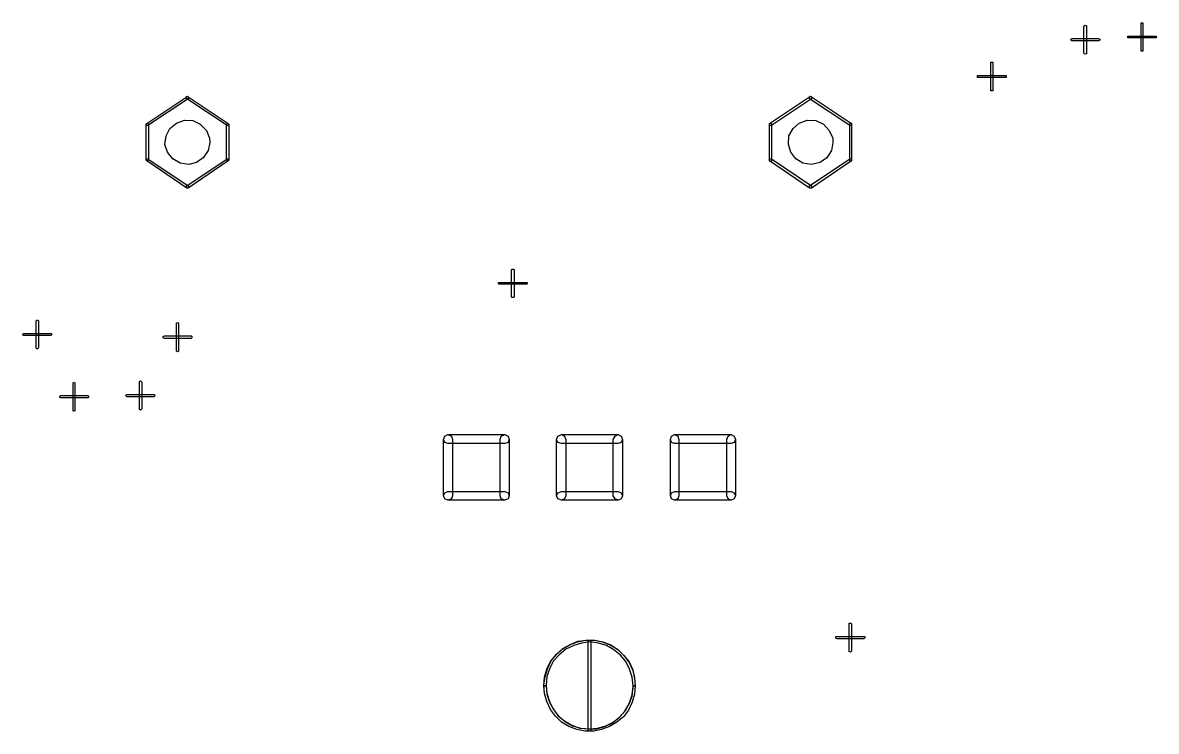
# Model space of a CAD drawing. Header units: millimetres. Extents: x 0 to 1189, y 35 to 806.
# Drawn here: x 601.7 to 648.3, y 524.53 to 553.65 of the extents above; entities that cross this region are included whole.
import ezdxf

# ---------------------------------------------------------------- set-up
doc = ezdxf.new("R2010")
doc.units = ezdxf.units.MM
doc.layers.add('Pen 1', color=7, linetype='Continuous')

msp = doc.modelspace()

# ---------------------------------------------------------------- linework, layer by layer
at = {"layer": 'Pen 1', "color": 7, "lineweight": 30}
for points in [[(647.675, 553.625), (647.675, 553.65), (647.7, 553.65), (647.75, 553.65), (647.75, 553.625), (647.75, 552.525), (647.75, 552.475), (647.7, 552.475), (647.675, 552.475), (647.675, 552.525), (647.675, 553.625)], [(647.675, 553.625), (647.675, 553.65), (647.7, 553.65), (647.75, 553.65), (647.75, 553.625), (647.75, 552.525), (647.75, 552.475), (647.7, 552.475), (647.675, 552.475), (647.675, 552.525), (647.675, 553.625)], [(645.325, 553.5), (645.35, 553.525), (645.375, 553.55), (645.425, 553.525), (645.425, 553.5), (645.425, 552.4), (645.425, 552.375), (645.375, 552.35), (645.35, 552.375), (645.325, 552.4), (645.325, 553.5)], [(645.325, 553.5), (645.35, 553.525), (645.375, 553.55), (645.425, 553.525), (645.425, 553.5), (645.425, 552.4), (645.425, 552.375), (645.375, 552.35), (645.35, 552.375), (645.325, 552.4), (645.325, 553.5)], [(644.825, 552.9), (644.8, 552.925), (644.775, 552.95), (644.8, 552.975), (644.825, 553), (645.925, 553), (645.975, 552.975), (645.975, 552.95), (645.975, 552.925), (645.925, 552.9), (644.825, 552.9)], [(644.825, 552.9), (644.8, 552.925), (644.775, 552.95), (644.8, 552.975), (644.825, 553), (645.925, 553), (645.975, 552.975), (645.975, 552.95), (645.975, 552.925), (645.925, 552.9), (644.825, 552.9)], [(647.15, 553.025), (647.125, 553.025), (647.125, 553.075), (647.125, 553.1), (647.15, 553.1), (648.25, 553.1), (648.3, 553.1), (648.3, 553.075), (648.3, 553.025), (648.25, 553.025), (647.15, 553.025)], [(647.15, 553.025), (647.125, 553.025), (647.125, 553.075), (647.125, 553.1), (647.15, 553.1), (648.25, 553.1), (648.3, 553.1), (648.3, 553.075), (648.3, 553.025), (648.25, 553.025), (647.15, 553.025)], [(641.5, 551.975), (641.5, 552.025), (641.55, 552.025), (641.575, 552.025), (641.575, 551.975), (641.575, 550.875), (641.575, 550.85), (641.55, 550.85), (641.5, 550.85), (641.5, 550.875), (641.5, 551.975)], [(641.5, 551.975), (641.5, 552.025), (641.55, 552.025), (641.575, 552.025), (641.575, 551.975), (641.575, 550.875), (641.575, 550.85), (641.55, 550.85), (641.5, 550.85), (641.5, 550.875), (641.5, 551.975)], [(641, 551.4), (640.95, 551.4), (640.95, 551.425), (640.95, 551.475), (641, 551.475), (642.1, 551.475), (642.125, 551.475), (642.125, 551.425), (642.125, 551.4), (642.1, 551.4), (641, 551.4)], [(641, 551.4), (640.95, 551.4), (640.95, 551.425), (640.95, 551.475), (641, 551.475), (642.1, 551.475), (642.125, 551.475), (642.125, 551.425), (642.125, 551.4), (642.1, 551.4), (641, 551.4)], [(608.45, 550.6), (608.475, 550.625), (608.5, 550.6), (608.525, 550.55), (608.5, 550.525), (606.85, 549.425), (606.825, 549.425), (606.775, 549.45), (606.775, 549.475), (606.8, 549.5), (608.45, 550.6)], [(608.45, 550.6), (608.475, 550.625), (608.5, 550.6), (608.525, 550.55), (608.5, 550.525), (606.85, 549.425), (606.825, 549.425), (606.775, 549.45), (606.775, 549.475), (606.8, 549.5), (608.45, 550.6)], [(610.15, 549.5), (610.175, 549.475), (610.15, 549.45), (610.125, 549.425), (610.1, 549.425), (608.45, 550.525), (608.425, 550.55), (608.425, 550.6), (608.475, 550.625), (608.5, 550.6), (610.15, 549.5)], [(610.15, 549.5), (610.175, 549.475), (610.15, 549.45), (610.125, 549.425), (610.1, 549.425), (608.45, 550.525), (608.425, 550.55), (608.425, 550.6), (608.475, 550.625), (608.5, 550.6), (610.15, 549.5)], [(634.05, 550.6), (634.1, 550.625), (634.125, 550.6), (634.125, 550.55), (634.125, 550.525), (632.475, 549.425), (632.425, 549.425), (632.4, 549.45), (632.4, 549.475), (632.4, 549.5), (634.05, 550.6)], [(634.05, 550.6), (634.1, 550.625), (634.125, 550.6), (634.125, 550.55), (634.125, 550.525), (632.475, 549.425), (632.425, 549.425), (632.4, 549.45), (632.4, 549.475), (632.4, 549.5), (634.05, 550.6)], [(635.775, 549.5), (635.775, 549.475), (635.775, 549.45), (635.75, 549.425), (635.7, 549.425), (634.05, 550.525), (634.05, 550.55), (634.05, 550.6), (634.075, 550.625), (634.125, 550.6), (635.775, 549.5)], [(635.775, 549.5), (635.775, 549.475), (635.775, 549.45), (635.75, 549.425), (635.7, 549.425), (634.05, 550.525), (634.05, 550.55), (634.05, 550.6), (634.075, 550.625), (634.125, 550.6), (635.775, 549.5)], [(606.775, 549.475), (606.8, 549.5), (606.825, 549.525), (606.85, 549.5), (606.875, 549.475), (606.875, 548), (606.85, 547.975), (606.825, 547.95), (606.8, 547.975), (606.775, 548), (606.775, 549.475)], [(606.775, 549.475), (606.8, 549.5), (606.825, 549.525), (606.85, 549.5), (606.875, 549.475), (606.875, 548), (606.85, 547.975), (606.825, 547.95), (606.8, 547.975), (606.775, 548), (606.775, 549.475)], [(609.4, 548.725), (609.325, 548.4), (609.125, 548.1), (608.85, 547.9), (608.525, 547.825), (608.175, 547.875), (607.875, 548.05), (607.65, 548.325), (607.55, 548.65), (607.6, 549), (607.75, 549.3), (608.025, 549.525), (608.35, 549.65), (608.7, 549.625), (609, 549.475), (609.25, 549.225), (609.375, 548.9), (609.4, 548.725)], [(609.4, 548.725), (609.325, 548.4), (609.125, 548.1), (608.85, 547.9), (608.525, 547.825), (608.175, 547.875), (607.875, 548.05), (607.65, 548.325), (607.55, 548.65), (607.6, 549), (607.75, 549.3), (608.025, 549.525), (608.35, 549.65), (608.7, 549.625), (609, 549.475), (609.25, 549.225), (609.375, 548.9), (609.4, 548.725)], [(610.175, 548), (610.15, 547.975), (610.125, 547.95), (610.1, 547.975), (610.075, 548), (610.075, 549.475), (610.1, 549.5), (610.125, 549.525), (610.15, 549.5), (610.175, 549.475), (610.175, 548)], [(610.175, 548), (610.15, 547.975), (610.125, 547.95), (610.1, 547.975), (610.075, 548), (610.075, 549.475), (610.1, 549.5), (610.125, 549.525), (610.15, 549.5), (610.175, 549.475), (610.175, 548)], [(632.4, 549.475), (632.4, 549.5), (632.425, 549.525), (632.475, 549.5), (632.475, 549.475), (632.475, 548), (632.475, 547.975), (632.425, 547.95), (632.4, 547.975), (632.4, 548), (632.4, 549.475)], [(632.4, 549.475), (632.4, 549.5), (632.425, 549.525), (632.475, 549.5), (632.475, 549.475), (632.475, 548), (632.475, 547.975), (632.425, 547.95), (632.4, 547.975), (632.4, 548), (632.4, 549.475)], [(635, 548.725), (634.95, 548.4), (634.75, 548.1), (634.475, 547.9), (634.125, 547.825), (633.775, 547.875), (633.475, 548.05), (633.275, 548.325), (633.175, 548.65), (633.2, 549), (633.375, 549.3), (633.625, 549.525), (633.95, 549.65), (634.3, 549.625), (634.625, 549.475), (634.85, 549.225), (635, 548.9), (635, 548.725)], [(635, 548.725), (634.95, 548.4), (634.75, 548.1), (634.475, 547.9), (634.125, 547.825), (633.775, 547.875), (633.475, 548.05), (633.275, 548.325), (633.175, 548.65), (633.2, 549), (633.375, 549.3), (633.625, 549.525), (633.95, 549.65), (634.3, 549.625), (634.625, 549.475), (634.85, 549.225), (635, 548.9), (635, 548.725)], [(635.775, 548), (635.775, 547.975), (635.75, 547.95), (635.7, 547.975), (635.7, 548), (635.7, 549.475), (635.7, 549.5), (635.75, 549.525), (635.775, 549.5), (635.775, 549.475), (635.775, 548)], [(635.775, 548), (635.775, 547.975), (635.75, 547.95), (635.7, 547.975), (635.7, 548), (635.7, 549.475), (635.7, 549.5), (635.75, 549.525), (635.775, 549.5), (635.775, 549.475), (635.775, 548)], [(606.8, 547.975), (606.775, 548), (606.775, 548.025), (606.825, 548.05), (606.85, 548.05), (608.5, 546.95), (608.525, 546.9), (608.5, 546.875), (608.475, 546.85), (608.45, 546.85), (608.45, 546.875), (608.45, 546.85), (606.8, 547.975)], [(606.8, 547.975), (606.775, 548), (606.775, 548.025), (606.825, 548.05), (606.85, 548.05), (608.5, 546.95), (608.525, 546.9), (608.5, 546.875), (608.475, 546.85), (608.45, 546.85), (608.45, 546.875), (608.45, 546.85), (606.8, 547.975)], [(608.5, 546.85), (608.475, 546.85), (608.425, 546.875), (608.425, 546.9), (608.45, 546.95), (610.1, 548.05), (610.125, 548.05), (610.15, 548.025), (610.175, 548), (610.15, 547.975), (608.5, 546.85)], [(608.5, 546.85), (608.475, 546.85), (608.425, 546.875), (608.425, 546.9), (608.45, 546.95), (610.1, 548.05), (610.125, 548.05), (610.15, 548.025), (610.175, 548), (610.15, 547.975), (608.5, 546.85)], [(632.4, 547.975), (632.4, 548), (632.4, 548.025), (632.425, 548.05), (632.475, 548.05), (634.125, 546.95), (634.125, 546.9), (634.125, 546.875), (634.1, 546.85), (634.05, 546.85), (634.05, 546.875), (634.05, 546.85), (632.4, 547.975)], [(632.4, 547.975), (632.4, 548), (632.4, 548.025), (632.425, 548.05), (632.475, 548.05), (634.125, 546.95), (634.125, 546.9), (634.125, 546.875), (634.1, 546.85), (634.05, 546.85), (634.05, 546.875), (634.05, 546.85), (632.4, 547.975)], [(634.125, 546.85), (634.075, 546.85), (634.05, 546.875), (634.05, 546.9), (634.05, 546.95), (635.7, 548.05), (635.75, 548.05), (635.775, 548.025), (635.775, 548), (635.775, 547.975), (634.125, 546.85)], [(634.125, 546.85), (634.075, 546.85), (634.05, 546.875), (634.05, 546.9), (634.05, 546.95), (635.7, 548.05), (635.75, 548.05), (635.775, 548.025), (635.775, 548), (635.775, 547.975), (634.125, 546.85)], [(621.8, 543.475), (621.825, 543.525), (621.85, 543.525), (621.875, 543.525), (621.9, 543.475), (621.9, 542.375), (621.875, 542.35), (621.85, 542.35), (621.825, 542.35), (621.8, 542.375), (621.8, 543.475)], [(621.8, 543.475), (621.825, 543.525), (621.85, 543.525), (621.875, 543.525), (621.9, 543.475), (621.9, 542.375), (621.875, 542.35), (621.85, 542.35), (621.825, 542.35), (621.8, 542.375), (621.8, 543.475)], [(621.3, 542.9), (621.275, 542.9), (621.25, 542.925), (621.275, 542.975), (621.3, 542.975), (622.4, 542.975), (622.425, 542.975), (622.45, 542.925), (622.425, 542.9), (622.4, 542.9), (621.3, 542.9)], [(621.3, 542.9), (621.275, 542.9), (621.25, 542.925), (621.275, 542.975), (621.3, 542.975), (622.4, 542.975), (622.425, 542.975), (622.45, 542.925), (622.425, 542.9), (622.4, 542.9), (621.3, 542.9)], [(602.25, 541.4), (602.275, 541.425), (602.3, 541.425), (602.325, 541.425), (602.35, 541.4), (602.35, 540.3), (602.325, 540.25), (602.3, 540.25), (602.275, 540.25), (602.25, 540.3), (602.25, 541.4)], [(602.25, 541.4), (602.275, 541.425), (602.3, 541.425), (602.325, 541.425), (602.35, 541.4), (602.35, 540.3), (602.325, 540.25), (602.3, 540.25), (602.275, 540.25), (602.25, 540.3), (602.25, 541.4)], [(608.025, 541.275), (608.025, 541.3), (608.075, 541.325), (608.1, 541.3), (608.1, 541.275), (608.1, 540.175), (608.1, 540.15), (608.075, 540.125), (608.025, 540.15), (608.025, 540.175), (608.025, 541.275)], [(608.025, 541.275), (608.025, 541.3), (608.075, 541.325), (608.1, 541.3), (608.1, 541.275), (608.1, 540.175), (608.1, 540.15), (608.075, 540.125), (608.025, 540.15), (608.025, 540.175), (608.025, 541.275)], [(601.75, 540.8), (601.725, 540.8), (601.7, 540.85), (601.725, 540.875), (601.75, 540.875), (602.85, 540.875), (602.875, 540.875), (602.9, 540.85), (602.875, 540.8), (602.85, 540.8), (601.75, 540.8)], [(601.75, 540.8), (601.725, 540.8), (601.7, 540.85), (601.725, 540.875), (601.75, 540.875), (602.85, 540.875), (602.875, 540.875), (602.9, 540.85), (602.875, 540.8), (602.85, 540.8), (601.75, 540.8)], [(607.525, 540.675), (607.475, 540.7), (607.475, 540.725), (607.475, 540.75), (607.525, 540.775), (608.625, 540.775), (608.65, 540.75), (608.65, 540.725), (608.65, 540.7), (608.625, 540.675), (607.525, 540.675)], [(607.525, 540.675), (607.475, 540.7), (607.475, 540.725), (607.475, 540.75), (607.525, 540.775), (608.625, 540.775), (608.65, 540.75), (608.65, 540.725), (608.65, 540.7), (608.625, 540.675), (607.525, 540.675)], [(603.775, 538.825), (603.775, 538.85), (603.825, 538.875), (603.85, 538.85), (603.85, 538.825), (603.85, 537.725), (603.85, 537.7), (603.825, 537.675), (603.775, 537.7), (603.775, 537.725), (603.775, 538.825)], [(603.775, 538.825), (603.775, 538.85), (603.825, 538.875), (603.85, 538.85), (603.85, 538.825), (603.85, 537.725), (603.85, 537.7), (603.825, 537.675), (603.775, 537.7), (603.775, 537.725), (603.775, 538.825)], [(606.5, 538.875), (606.5, 538.9), (606.55, 538.925), (606.575, 538.9), (606.6, 538.875), (606.6, 537.775), (606.575, 537.75), (606.55, 537.725), (606.5, 537.75), (606.5, 537.775), (606.5, 538.875)], [(606.5, 538.875), (606.5, 538.9), (606.55, 538.925), (606.575, 538.9), (606.6, 538.875), (606.6, 537.775), (606.575, 537.75), (606.55, 537.725), (606.5, 537.75), (606.5, 537.775), (606.5, 538.875)], [(603.275, 538.225), (603.225, 538.25), (603.225, 538.275), (603.225, 538.3), (603.275, 538.325), (604.375, 538.325), (604.4, 538.3), (604.4, 538.275), (604.4, 538.25), (604.375, 538.225), (603.275, 538.225)], [(603.275, 538.225), (603.225, 538.25), (603.225, 538.275), (603.225, 538.3), (603.275, 538.325), (604.375, 538.325), (604.4, 538.3), (604.4, 538.275), (604.4, 538.25), (604.375, 538.225), (603.275, 538.225)], [(606, 538.275), (605.95, 538.3), (605.95, 538.325), (605.95, 538.35), (606, 538.375), (607.1, 538.375), (607.125, 538.35), (607.15, 538.325), (607.125, 538.3), (607.1, 538.275), (606, 538.275)], [(606, 538.275), (605.95, 538.3), (605.95, 538.325), (605.95, 538.35), (606, 538.375), (607.1, 538.375), (607.125, 538.35), (607.15, 538.325), (607.125, 538.3), (607.1, 538.275), (606, 538.275)], [(621.525, 536.725), (621.65, 536.65), (621.7, 536.525), (621.65, 536.4), (621.525, 536.35), (619.175, 536.35), (619.05, 536.4), (619, 536.525), (619.05, 536.65), (619.175, 536.725), (621.525, 536.725)], [(621.525, 536.725), (621.65, 536.65), (621.7, 536.525), (621.65, 536.4), (621.525, 536.35), (619.175, 536.35), (619.05, 536.4), (619, 536.525), (619.05, 536.65), (619.175, 536.725), (621.525, 536.725)], [(619, 536.525), (619.05, 536.65), (619.175, 536.725), (619.325, 536.65), (619.375, 536.525), (619.375, 534.2), (619.325, 534.075), (619.175, 534.025), (619.05, 534.075), (619, 534.2), (619, 536.525)], [(619, 536.525), (619.05, 536.65), (619.175, 536.725), (619.325, 536.65), (619.375, 536.525), (619.375, 534.2), (619.325, 534.075), (619.175, 534.025), (619.05, 534.075), (619, 534.2), (619, 536.525)], [(621.525, 536.725), (621.65, 536.65), (621.7, 536.525), (621.65, 536.4), (621.525, 536.35), (619.175, 536.35), (619.05, 536.4), (619, 536.525), (619.05, 536.65), (619.175, 536.725), (621.525, 536.725)], [(621.525, 536.725), (621.65, 536.65), (621.7, 536.525), (621.65, 536.4), (621.525, 536.35), (619.175, 536.35), (619.05, 536.4), (619, 536.525), (619.05, 536.65), (619.175, 536.725), (621.525, 536.725)], [(619, 536.525), (619.05, 536.65), (619.175, 536.725), (619.325, 536.65), (619.375, 536.525), (619.375, 534.2), (619.325, 534.075), (619.175, 534.025), (619.05, 534.075), (619, 534.2), (619, 536.525)], [(619, 536.525), (619.05, 536.65), (619.175, 536.725), (619.325, 536.65), (619.375, 536.525), (619.375, 534.2), (619.325, 534.075), (619.175, 534.025), (619.05, 534.075), (619, 534.2), (619, 536.525)], [(621.525, 536.725), (621.65, 536.65), (621.7, 536.525), (621.65, 536.4), (621.525, 536.35), (619.175, 536.35), (619.05, 536.4), (619, 536.525), (619.05, 536.65), (619.175, 536.725), (621.525, 536.725)], [(621.525, 536.725), (621.65, 536.65), (621.7, 536.525), (621.65, 536.4), (621.525, 536.35), (619.175, 536.35), (619.05, 536.4), (619, 536.525), (619.05, 536.65), (619.175, 536.725), (621.525, 536.725)], [(619, 536.525), (619.05, 536.65), (619.175, 536.725), (619.325, 536.65), (619.375, 536.525), (619.375, 534.2), (619.325, 534.075), (619.175, 534.025), (619.05, 534.075), (619, 534.2), (619, 536.525)], [(619, 536.525), (619.05, 536.65), (619.175, 536.725), (619.325, 536.65), (619.375, 536.525), (619.375, 534.2), (619.325, 534.075), (619.175, 534.025), (619.05, 534.075), (619, 534.2), (619, 536.525)], [(621.525, 536.725), (621.65, 536.65), (621.7, 536.525), (621.65, 536.4), (621.525, 536.35), (619.175, 536.35), (619.05, 536.4), (619, 536.525), (619.05, 536.65), (619.175, 536.725), (621.525, 536.725)], [(621.525, 536.725), (621.65, 536.65), (621.7, 536.525), (621.65, 536.4), (621.525, 536.35), (619.175, 536.35), (619.05, 536.4), (619, 536.525), (619.05, 536.65), (619.175, 536.725), (621.525, 536.725)], [(619, 536.525), (619.05, 536.65), (619.175, 536.725), (619.325, 536.65), (619.375, 536.525), (619.375, 534.2), (619.325, 534.075), (619.175, 534.025), (619.05, 534.075), (619, 534.2), (619, 536.525)], [(619, 536.525), (619.05, 536.65), (619.175, 536.725), (619.325, 536.65), (619.375, 536.525), (619.375, 534.2), (619.325, 534.075), (619.175, 534.025), (619.05, 534.075), (619, 534.2), (619, 536.525)], [(621.525, 536.725), (621.65, 536.65), (621.7, 536.525), (621.65, 536.4), (621.525, 536.35), (619.175, 536.35), (619.05, 536.4), (619, 536.525), (619.05, 536.65), (619.175, 536.725), (621.525, 536.725)], [(621.525, 536.725), (621.65, 536.65), (621.7, 536.525), (621.65, 536.4), (621.525, 536.35), (619.175, 536.35), (619.05, 536.4), (619, 536.525), (619.05, 536.65), (619.175, 536.725), (621.525, 536.725)], [(619, 536.525), (619.05, 536.65), (619.175, 536.725), (619.325, 536.65), (619.375, 536.525), (619.375, 534.2), (619.325, 534.075), (619.175, 534.025), (619.05, 534.075), (619, 534.2), (619, 536.525)], [(619, 536.525), (619.05, 536.65), (619.175, 536.725), (619.325, 536.65), (619.375, 536.525), (619.375, 534.2), (619.325, 534.075), (619.175, 534.025), (619.05, 534.075), (619, 534.2), (619, 536.525)], [(621.7, 534.2), (621.65, 534.075), (621.525, 534.025), (621.375, 534.075), (621.325, 534.2), (621.325, 536.525), (621.375, 536.65), (621.525, 536.725), (621.65, 536.65), (621.7, 536.525), (621.7, 534.2)], [(621.7, 534.2), (621.65, 534.075), (621.525, 534.025), (621.375, 534.075), (621.325, 534.2), (621.325, 536.525), (621.375, 536.65), (621.525, 536.725), (621.65, 536.65), (621.7, 536.525), (621.7, 534.2)], [(621.7, 534.2), (621.65, 534.075), (621.525, 534.025), (621.375, 534.075), (621.325, 534.2), (621.325, 536.525), (621.375, 536.65), (621.525, 536.725), (621.65, 536.65), (621.7, 536.525), (621.7, 534.2)], [(621.7, 534.2), (621.65, 534.075), (621.525, 534.025), (621.375, 534.075), (621.325, 534.2), (621.325, 536.525), (621.375, 536.65), (621.525, 536.725), (621.65, 536.65), (621.7, 536.525), (621.7, 534.2)], [(621.7, 534.2), (621.65, 534.075), (621.525, 534.025), (621.375, 534.075), (621.325, 534.2), (621.325, 536.525), (621.375, 536.65), (621.525, 536.725), (621.65, 536.65), (621.7, 536.525), (621.7, 534.2)], [(621.7, 534.2), (621.65, 534.075), (621.525, 534.025), (621.375, 534.075), (621.325, 534.2), (621.325, 536.525), (621.375, 536.65), (621.525, 536.725), (621.65, 536.65), (621.7, 536.525), (621.7, 534.2)], [(621.7, 534.2), (621.65, 534.075), (621.525, 534.025), (621.375, 534.075), (621.325, 534.2), (621.325, 536.525), (621.375, 536.65), (621.525, 536.725), (621.65, 536.65), (621.7, 536.525), (621.7, 534.2)], [(621.7, 534.2), (621.65, 534.075), (621.525, 534.025), (621.375, 534.075), (621.325, 534.2), (621.325, 536.525), (621.375, 536.65), (621.525, 536.725), (621.65, 536.65), (621.7, 536.525), (621.7, 534.2)], [(621.7, 534.2), (621.65, 534.075), (621.525, 534.025), (621.375, 534.075), (621.325, 534.2), (621.325, 536.525), (621.375, 536.65), (621.525, 536.725), (621.65, 536.65), (621.7, 536.525), (621.7, 534.2)], [(621.7, 534.2), (621.65, 534.075), (621.525, 534.025), (621.375, 534.075), (621.325, 534.2), (621.325, 536.525), (621.375, 536.65), (621.525, 536.725), (621.65, 536.65), (621.7, 536.525), (621.7, 534.2)], [(626.175, 536.725), (626.3, 536.65), (626.35, 536.525), (626.3, 536.4), (626.175, 536.35), (623.85, 536.35), (623.7, 536.4), (623.65, 536.525), (623.7, 536.65), (623.85, 536.725), (626.175, 536.725)], [(626.175, 536.725), (626.3, 536.65), (626.35, 536.525), (626.3, 536.4), (626.175, 536.35), (623.85, 536.35), (623.7, 536.4), (623.65, 536.525), (623.7, 536.65), (623.85, 536.725), (626.175, 536.725)], [(623.65, 536.525), (623.7, 536.65), (623.85, 536.725), (623.975, 536.65), (624.025, 536.525), (624.025, 534.2), (623.975, 534.075), (623.85, 534.025), (623.7, 534.075), (623.65, 534.2), (623.65, 536.525)], [(623.65, 536.525), (623.7, 536.65), (623.85, 536.725), (623.975, 536.65), (624.025, 536.525), (624.025, 534.2), (623.975, 534.075), (623.85, 534.025), (623.7, 534.075), (623.65, 534.2), (623.65, 536.525)], [(626.175, 536.725), (626.3, 536.65), (626.35, 536.525), (626.3, 536.4), (626.175, 536.35), (623.85, 536.35), (623.7, 536.4), (623.65, 536.525), (623.7, 536.65), (623.85, 536.725), (626.175, 536.725)], [(626.175, 536.725), (626.3, 536.65), (626.35, 536.525), (626.3, 536.4), (626.175, 536.35), (623.85, 536.35), (623.7, 536.4), (623.65, 536.525), (623.7, 536.65), (623.85, 536.725), (626.175, 536.725)], [(623.65, 536.525), (623.7, 536.65), (623.85, 536.725), (623.975, 536.65), (624.025, 536.525), (624.025, 534.2), (623.975, 534.075), (623.85, 534.025), (623.7, 534.075), (623.65, 534.2), (623.65, 536.525)], [(623.65, 536.525), (623.7, 536.65), (623.85, 536.725), (623.975, 536.65), (624.025, 536.525), (624.025, 534.2), (623.975, 534.075), (623.85, 534.025), (623.7, 534.075), (623.65, 534.2), (623.65, 536.525)], [(626.175, 536.725), (626.3, 536.65), (626.35, 536.525), (626.3, 536.4), (626.175, 536.35), (623.85, 536.35), (623.7, 536.4), (623.65, 536.525), (623.7, 536.65), (623.85, 536.725), (626.175, 536.725)], [(626.175, 536.725), (626.3, 536.65), (626.35, 536.525), (626.3, 536.4), (626.175, 536.35), (623.85, 536.35), (623.7, 536.4), (623.65, 536.525), (623.7, 536.65), (623.85, 536.725), (626.175, 536.725)], [(623.65, 536.525), (623.7, 536.65), (623.85, 536.725), (623.975, 536.65), (624.025, 536.525), (624.025, 534.2), (623.975, 534.075), (623.85, 534.025), (623.7, 534.075), (623.65, 534.2), (623.65, 536.525)], [(623.65, 536.525), (623.7, 536.65), (623.85, 536.725), (623.975, 536.65), (624.025, 536.525), (624.025, 534.2), (623.975, 534.075), (623.85, 534.025), (623.7, 534.075), (623.65, 534.2), (623.65, 536.525)], [(626.175, 536.725), (626.3, 536.65), (626.35, 536.525), (626.3, 536.4), (626.175, 536.35), (623.85, 536.35), (623.7, 536.4), (623.65, 536.525), (623.7, 536.65), (623.85, 536.725), (626.175, 536.725)], [(626.175, 536.725), (626.3, 536.65), (626.35, 536.525), (626.3, 536.4), (626.175, 536.35), (623.85, 536.35), (623.7, 536.4), (623.65, 536.525), (623.7, 536.65), (623.85, 536.725), (626.175, 536.725)], [(623.65, 536.525), (623.7, 536.65), (623.85, 536.725), (623.975, 536.65), (624.025, 536.525), (624.025, 534.2), (623.975, 534.075), (623.85, 534.025), (623.7, 534.075), (623.65, 534.2), (623.65, 536.525)], [(623.65, 536.525), (623.7, 536.65), (623.85, 536.725), (623.975, 536.65), (624.025, 536.525), (624.025, 534.2), (623.975, 534.075), (623.85, 534.025), (623.7, 534.075), (623.65, 534.2), (623.65, 536.525)], [(626.175, 536.725), (626.3, 536.65), (626.35, 536.525), (626.3, 536.4), (626.175, 536.35), (623.85, 536.35), (623.7, 536.4), (623.65, 536.525), (623.7, 536.65), (623.85, 536.725), (626.175, 536.725)], [(626.175, 536.725), (626.3, 536.65), (626.35, 536.525), (626.3, 536.4), (626.175, 536.35), (623.85, 536.35), (623.7, 536.4), (623.65, 536.525), (623.7, 536.65), (623.85, 536.725), (626.175, 536.725)], [(623.65, 536.525), (623.7, 536.65), (623.85, 536.725), (623.975, 536.65), (624.025, 536.525), (624.025, 534.2), (623.975, 534.075), (623.85, 534.025), (623.7, 534.075), (623.65, 534.2), (623.65, 536.525)], [(623.65, 536.525), (623.7, 536.65), (623.85, 536.725), (623.975, 536.65), (624.025, 536.525), (624.025, 534.2), (623.975, 534.075), (623.85, 534.025), (623.7, 534.075), (623.65, 534.2), (623.65, 536.525)], [(626.35, 534.2), (626.3, 534.075), (626.175, 534.025), (626.05, 534.075), (625.975, 534.2), (625.975, 536.525), (626.05, 536.65), (626.175, 536.725), (626.3, 536.65), (626.35, 536.525), (626.35, 534.2)], [(626.35, 534.2), (626.3, 534.075), (626.175, 534.025), (626.05, 534.075), (625.975, 534.2), (625.975, 536.525), (626.05, 536.65), (626.175, 536.725), (626.3, 536.65), (626.35, 536.525), (626.35, 534.2)], [(626.35, 534.2), (626.3, 534.075), (626.175, 534.025), (626.05, 534.075), (625.975, 534.2), (625.975, 536.525), (626.05, 536.65), (626.175, 536.725), (626.3, 536.65), (626.35, 536.525), (626.35, 534.2)], [(626.35, 534.2), (626.3, 534.075), (626.175, 534.025), (626.05, 534.075), (625.975, 534.2), (625.975, 536.525), (626.05, 536.65), (626.175, 536.725), (626.3, 536.65), (626.35, 536.525), (626.35, 534.2)], [(626.35, 534.2), (626.3, 534.075), (626.175, 534.025), (626.05, 534.075), (625.975, 534.2), (625.975, 536.525), (626.05, 536.65), (626.175, 536.725), (626.3, 536.65), (626.35, 536.525), (626.35, 534.2)], [(626.35, 534.2), (626.3, 534.075), (626.175, 534.025), (626.05, 534.075), (625.975, 534.2), (625.975, 536.525), (626.05, 536.65), (626.175, 536.725), (626.3, 536.65), (626.35, 536.525), (626.35, 534.2)], [(626.35, 534.2), (626.3, 534.075), (626.175, 534.025), (626.05, 534.075), (625.975, 534.2), (625.975, 536.525), (626.05, 536.65), (626.175, 536.725), (626.3, 536.65), (626.35, 536.525), (626.35, 534.2)], [(626.35, 534.2), (626.3, 534.075), (626.175, 534.025), (626.05, 534.075), (625.975, 534.2), (625.975, 536.525), (626.05, 536.65), (626.175, 536.725), (626.3, 536.65), (626.35, 536.525), (626.35, 534.2)], [(626.35, 534.2), (626.3, 534.075), (626.175, 534.025), (626.05, 534.075), (625.975, 534.2), (625.975, 536.525), (626.05, 536.65), (626.175, 536.725), (626.3, 536.65), (626.35, 536.525), (626.35, 534.2)], [(626.35, 534.2), (626.3, 534.075), (626.175, 534.025), (626.05, 534.075), (625.975, 534.2), (625.975, 536.525), (626.05, 536.65), (626.175, 536.725), (626.3, 536.65), (626.35, 536.525), (626.35, 534.2)], [(630.825, 536.725), (630.95, 536.65), (631, 536.525), (630.95, 536.4), (630.825, 536.35), (628.5, 536.35), (628.375, 536.4), (628.325, 536.525), (628.375, 536.65), (628.5, 536.725), (630.825, 536.725)], [(630.825, 536.725), (630.95, 536.65), (631, 536.525), (630.95, 536.4), (630.825, 536.35), (628.5, 536.35), (628.375, 536.4), (628.325, 536.525), (628.375, 536.65), (628.5, 536.725), (630.825, 536.725)], [(628.325, 536.525), (628.375, 536.65), (628.5, 536.725), (628.625, 536.65), (628.675, 536.525), (628.675, 534.2), (628.625, 534.075), (628.5, 534.025), (628.375, 534.075), (628.325, 534.2), (628.325, 536.525)], [(628.325, 536.525), (628.375, 536.65), (628.5, 536.725), (628.625, 536.65), (628.675, 536.525), (628.675, 534.2), (628.625, 534.075), (628.5, 534.025), (628.375, 534.075), (628.325, 534.2), (628.325, 536.525)], [(630.825, 536.725), (630.95, 536.65), (631, 536.525), (630.95, 536.4), (630.825, 536.35), (628.5, 536.35), (628.375, 536.4), (628.325, 536.525), (628.375, 536.65), (628.5, 536.725), (630.825, 536.725)], [(630.825, 536.725), (630.95, 536.65), (631, 536.525), (630.95, 536.4), (630.825, 536.35), (628.5, 536.35), (628.375, 536.4), (628.325, 536.525), (628.375, 536.65), (628.5, 536.725), (630.825, 536.725)], [(628.325, 536.525), (628.375, 536.65), (628.5, 536.725), (628.625, 536.65), (628.675, 536.525), (628.675, 534.2), (628.625, 534.075), (628.5, 534.025), (628.375, 534.075), (628.325, 534.2), (628.325, 536.525)], [(628.325, 536.525), (628.375, 536.65), (628.5, 536.725), (628.625, 536.65), (628.675, 536.525), (628.675, 534.2), (628.625, 534.075), (628.5, 534.025), (628.375, 534.075), (628.325, 534.2), (628.325, 536.525)], [(630.825, 536.725), (630.95, 536.65), (631, 536.525), (630.95, 536.4), (630.825, 536.35), (628.5, 536.35), (628.375, 536.4), (628.325, 536.525), (628.375, 536.65), (628.5, 536.725), (630.825, 536.725)], [(630.825, 536.725), (630.95, 536.65), (631, 536.525), (630.95, 536.4), (630.825, 536.35), (628.5, 536.35), (628.375, 536.4), (628.325, 536.525), (628.375, 536.65), (628.5, 536.725), (630.825, 536.725)], [(628.325, 536.525), (628.375, 536.65), (628.5, 536.725), (628.625, 536.65), (628.675, 536.525), (628.675, 534.2), (628.625, 534.075), (628.5, 534.025), (628.375, 534.075), (628.325, 534.2), (628.325, 536.525)], [(628.325, 536.525), (628.375, 536.65), (628.5, 536.725), (628.625, 536.65), (628.675, 536.525), (628.675, 534.2), (628.625, 534.075), (628.5, 534.025), (628.375, 534.075), (628.325, 534.2), (628.325, 536.525)], [(630.825, 536.725), (630.95, 536.65), (631, 536.525), (630.95, 536.4), (630.825, 536.35), (628.5, 536.35), (628.375, 536.4), (628.325, 536.525), (628.375, 536.65), (628.5, 536.725), (630.825, 536.725)], [(630.825, 536.725), (630.95, 536.65), (631, 536.525), (630.95, 536.4), (630.825, 536.35), (628.5, 536.35), (628.375, 536.4), (628.325, 536.525), (628.375, 536.65), (628.5, 536.725), (630.825, 536.725)], [(628.325, 536.525), (628.375, 536.65), (628.5, 536.725), (628.625, 536.65), (628.675, 536.525), (628.675, 534.2), (628.625, 534.075), (628.5, 534.025), (628.375, 534.075), (628.325, 534.2), (628.325, 536.525)], [(628.325, 536.525), (628.375, 536.65), (628.5, 536.725), (628.625, 536.65), (628.675, 536.525), (628.675, 534.2), (628.625, 534.075), (628.5, 534.025), (628.375, 534.075), (628.325, 534.2), (628.325, 536.525)], [(630.825, 536.725), (630.95, 536.65), (631, 536.525), (630.95, 536.4), (630.825, 536.35), (628.5, 536.35), (628.375, 536.4), (628.325, 536.525), (628.375, 536.65), (628.5, 536.725), (630.825, 536.725)], [(630.825, 536.725), (630.95, 536.65), (631, 536.525), (630.95, 536.4), (630.825, 536.35), (628.5, 536.35), (628.375, 536.4), (628.325, 536.525), (628.375, 536.65), (628.5, 536.725), (630.825, 536.725)], [(628.325, 536.525), (628.375, 536.65), (628.5, 536.725), (628.625, 536.65), (628.675, 536.525), (628.675, 534.2), (628.625, 534.075), (628.5, 534.025), (628.375, 534.075), (628.325, 534.2), (628.325, 536.525)], [(628.325, 536.525), (628.375, 536.65), (628.5, 536.725), (628.625, 536.65), (628.675, 536.525), (628.675, 534.2), (628.625, 534.075), (628.5, 534.025), (628.375, 534.075), (628.325, 534.2), (628.325, 536.525)], [(631, 534.2), (630.95, 534.075), (630.825, 534.025), (630.7, 534.075), (630.65, 534.2), (630.65, 536.525), (630.7, 536.65), (630.825, 536.725), (630.95, 536.65), (631, 536.525), (631, 534.2)], [(631, 534.2), (630.95, 534.075), (630.825, 534.025), (630.7, 534.075), (630.65, 534.2), (630.65, 536.525), (630.7, 536.65), (630.825, 536.725), (630.95, 536.65), (631, 536.525), (631, 534.2)], [(631, 534.2), (630.95, 534.075), (630.825, 534.025), (630.7, 534.075), (630.65, 534.2), (630.65, 536.525), (630.7, 536.65), (630.825, 536.725), (630.95, 536.65), (631, 536.525), (631, 534.2)], [(631, 534.2), (630.95, 534.075), (630.825, 534.025), (630.7, 534.075), (630.65, 534.2), (630.65, 536.525), (630.7, 536.65), (630.825, 536.725), (630.95, 536.65), (631, 536.525), (631, 534.2)], [(631, 534.2), (630.95, 534.075), (630.825, 534.025), (630.7, 534.075), (630.65, 534.2), (630.65, 536.525), (630.7, 536.65), (630.825, 536.725), (630.95, 536.65), (631, 536.525), (631, 534.2)], [(631, 534.2), (630.95, 534.075), (630.825, 534.025), (630.7, 534.075), (630.65, 534.2), (630.65, 536.525), (630.7, 536.65), (630.825, 536.725), (630.95, 536.65), (631, 536.525), (631, 534.2)], [(631, 534.2), (630.95, 534.075), (630.825, 534.025), (630.7, 534.075), (630.65, 534.2), (630.65, 536.525), (630.7, 536.65), (630.825, 536.725), (630.95, 536.65), (631, 536.525), (631, 534.2)], [(631, 534.2), (630.95, 534.075), (630.825, 534.025), (630.7, 534.075), (630.65, 534.2), (630.65, 536.525), (630.7, 536.65), (630.825, 536.725), (630.95, 536.65), (631, 536.525), (631, 534.2)], [(631, 534.2), (630.95, 534.075), (630.825, 534.025), (630.7, 534.075), (630.65, 534.2), (630.65, 536.525), (630.7, 536.65), (630.825, 536.725), (630.95, 536.65), (631, 536.525), (631, 534.2)], [(631, 534.2), (630.95, 534.075), (630.825, 534.025), (630.7, 534.075), (630.65, 534.2), (630.65, 536.525), (630.7, 536.65), (630.825, 536.725), (630.95, 536.65), (631, 536.525), (631, 534.2)], [(619.175, 534.025), (619.05, 534.075), (619, 534.2), (619.05, 534.325), (619.175, 534.375), (621.525, 534.375), (621.65, 534.325), (621.7, 534.2), (621.65, 534.075), (621.525, 534.025), (619.175, 534.025)], [(619.175, 534.025), (619.05, 534.075), (619, 534.2), (619.05, 534.325), (619.175, 534.375), (621.525, 534.375), (621.65, 534.325), (621.7, 534.2), (621.65, 534.075), (621.525, 534.025), (619.175, 534.025)], [(619.175, 534.025), (619.05, 534.075), (619, 534.2), (619.05, 534.325), (619.175, 534.375), (621.525, 534.375), (621.65, 534.325), (621.7, 534.2), (621.65, 534.075), (621.525, 534.025), (619.175, 534.025)], [(619.175, 534.025), (619.05, 534.075), (619, 534.2), (619.05, 534.325), (619.175, 534.375), (621.525, 534.375), (621.65, 534.325), (621.7, 534.2), (621.65, 534.075), (621.525, 534.025), (619.175, 534.025)], [(619.175, 534.025), (619.05, 534.075), (619, 534.2), (619.05, 534.325), (619.175, 534.375), (621.525, 534.375), (621.65, 534.325), (621.7, 534.2), (621.65, 534.075), (621.525, 534.025), (619.175, 534.025)], [(619.175, 534.025), (619.05, 534.075), (619, 534.2), (619.05, 534.325), (619.175, 534.375), (621.525, 534.375), (621.65, 534.325), (621.7, 534.2), (621.65, 534.075), (621.525, 534.025), (619.175, 534.025)], [(619.175, 534.025), (619.05, 534.075), (619, 534.2), (619.05, 534.325), (619.175, 534.375), (621.525, 534.375), (621.65, 534.325), (621.7, 534.2), (621.65, 534.075), (621.525, 534.025), (619.175, 534.025)], [(619.175, 534.025), (619.05, 534.075), (619, 534.2), (619.05, 534.325), (619.175, 534.375), (621.525, 534.375), (621.65, 534.325), (621.7, 534.2), (621.65, 534.075), (621.525, 534.025), (619.175, 534.025)], [(619.175, 534.025), (619.05, 534.075), (619, 534.2), (619.05, 534.325), (619.175, 534.375), (621.525, 534.375), (621.65, 534.325), (621.7, 534.2), (621.65, 534.075), (621.525, 534.025), (619.175, 534.025)], [(619.175, 534.025), (619.05, 534.075), (619, 534.2), (619.05, 534.325), (619.175, 534.375), (621.525, 534.375), (621.65, 534.325), (621.7, 534.2), (621.65, 534.075), (621.525, 534.025), (619.175, 534.025)], [(623.85, 534.025), (623.7, 534.075), (623.65, 534.2), (623.7, 534.325), (623.85, 534.375), (626.175, 534.375), (626.3, 534.325), (626.35, 534.2), (626.3, 534.075), (626.175, 534.025), (623.85, 534.025)], [(623.85, 534.025), (623.7, 534.075), (623.65, 534.2), (623.7, 534.325), (623.85, 534.375), (626.175, 534.375), (626.3, 534.325), (626.35, 534.2), (626.3, 534.075), (626.175, 534.025), (623.85, 534.025)], [(623.85, 534.025), (623.7, 534.075), (623.65, 534.2), (623.7, 534.325), (623.85, 534.375), (626.175, 534.375), (626.3, 534.325), (626.35, 534.2), (626.3, 534.075), (626.175, 534.025), (623.85, 534.025)], [(623.85, 534.025), (623.7, 534.075), (623.65, 534.2), (623.7, 534.325), (623.85, 534.375), (626.175, 534.375), (626.3, 534.325), (626.35, 534.2), (626.3, 534.075), (626.175, 534.025), (623.85, 534.025)], [(623.85, 534.025), (623.7, 534.075), (623.65, 534.2), (623.7, 534.325), (623.85, 534.375), (626.175, 534.375), (626.3, 534.325), (626.35, 534.2), (626.3, 534.075), (626.175, 534.025), (623.85, 534.025)], [(623.85, 534.025), (623.7, 534.075), (623.65, 534.2), (623.7, 534.325), (623.85, 534.375), (626.175, 534.375), (626.3, 534.325), (626.35, 534.2), (626.3, 534.075), (626.175, 534.025), (623.85, 534.025)], [(623.85, 534.025), (623.7, 534.075), (623.65, 534.2), (623.7, 534.325), (623.85, 534.375), (626.175, 534.375), (626.3, 534.325), (626.35, 534.2), (626.3, 534.075), (626.175, 534.025), (623.85, 534.025)], [(623.85, 534.025), (623.7, 534.075), (623.65, 534.2), (623.7, 534.325), (623.85, 534.375), (626.175, 534.375), (626.3, 534.325), (626.35, 534.2), (626.3, 534.075), (626.175, 534.025), (623.85, 534.025)], [(623.85, 534.025), (623.7, 534.075), (623.65, 534.2), (623.7, 534.325), (623.85, 534.375), (626.175, 534.375), (626.3, 534.325), (626.35, 534.2), (626.3, 534.075), (626.175, 534.025), (623.85, 534.025)], [(623.85, 534.025), (623.7, 534.075), (623.65, 534.2), (623.7, 534.325), (623.85, 534.375), (626.175, 534.375), (626.3, 534.325), (626.35, 534.2), (626.3, 534.075), (626.175, 534.025), (623.85, 534.025)], [(628.5, 534.025), (628.375, 534.075), (628.325, 534.2), (628.375, 534.325), (628.5, 534.375), (630.825, 534.375), (630.95, 534.325), (631, 534.2), (630.95, 534.075), (630.825, 534.025), (628.5, 534.025)], [(628.5, 534.025), (628.375, 534.075), (628.325, 534.2), (628.375, 534.325), (628.5, 534.375), (630.825, 534.375), (630.95, 534.325), (631, 534.2), (630.95, 534.075), (630.825, 534.025), (628.5, 534.025)], [(628.5, 534.025), (628.375, 534.075), (628.325, 534.2), (628.375, 534.325), (628.5, 534.375), (630.825, 534.375), (630.95, 534.325), (631, 534.2), (630.95, 534.075), (630.825, 534.025), (628.5, 534.025)], [(628.5, 534.025), (628.375, 534.075), (628.325, 534.2), (628.375, 534.325), (628.5, 534.375), (630.825, 534.375), (630.95, 534.325), (631, 534.2), (630.95, 534.075), (630.825, 534.025), (628.5, 534.025)], [(628.5, 534.025), (628.375, 534.075), (628.325, 534.2), (628.375, 534.325), (628.5, 534.375), (630.825, 534.375), (630.95, 534.325), (631, 534.2), (630.95, 534.075), (630.825, 534.025), (628.5, 534.025)], [(628.5, 534.025), (628.375, 534.075), (628.325, 534.2), (628.375, 534.325), (628.5, 534.375), (630.825, 534.375), (630.95, 534.325), (631, 534.2), (630.95, 534.075), (630.825, 534.025), (628.5, 534.025)], [(628.5, 534.025), (628.375, 534.075), (628.325, 534.2), (628.375, 534.325), (628.5, 534.375), (630.825, 534.375), (630.95, 534.325), (631, 534.2), (630.95, 534.075), (630.825, 534.025), (628.5, 534.025)], [(628.5, 534.025), (628.375, 534.075), (628.325, 534.2), (628.375, 534.325), (628.5, 534.375), (630.825, 534.375), (630.95, 534.325), (631, 534.2), (630.95, 534.075), (630.825, 534.025), (628.5, 534.025)], [(628.5, 534.025), (628.375, 534.075), (628.325, 534.2), (628.375, 534.325), (628.5, 534.375), (630.825, 534.375), (630.95, 534.325), (631, 534.2), (630.95, 534.075), (630.825, 534.025), (628.5, 534.025)], [(628.5, 534.025), (628.375, 534.075), (628.325, 534.2), (628.375, 534.325), (628.5, 534.375), (630.825, 534.375), (630.95, 534.325), (631, 534.2), (630.95, 534.075), (630.825, 534.025), (628.5, 534.025)], [(635.675, 528.925), (635.675, 528.975), (635.725, 528.975), (635.75, 528.975), (635.775, 528.925), (635.775, 527.825), (635.75, 527.8), (635.725, 527.775), (635.675, 527.8), (635.675, 527.825), (635.675, 528.925)], [(635.675, 528.925), (635.675, 528.975), (635.725, 528.975), (635.75, 528.975), (635.775, 528.925), (635.775, 527.825), (635.75, 527.8), (635.725, 527.775), (635.675, 527.8), (635.675, 527.825), (635.675, 528.925)], [(623.125, 526.4), (623.15, 526.75), (623.25, 527.075), (623.4, 527.4), (623.625, 527.675), (623.875, 527.9), (624.175, 528.075), (624.5, 528.2), (624.85, 528.275), (625.2, 528.275), (625.525, 528.2), (625.85, 528.075), (626.15, 527.9), (626.4, 527.65), (626.625, 527.375), (626.775, 527.05), (626.85, 526.725), (626.875, 526.4), (626.8, 526.4), (626.75, 526.75), (626.65, 527.075), (626.5, 527.4), (626.275, 527.65), (626, 527.875), (625.7, 528.05), (625.375, 528.15), (625.025, 528.2), (624.675, 528.15), (624.35, 528.05), (624.025, 527.9), (623.75, 527.675), (623.525, 527.425), (623.375, 527.125), (623.25, 526.775), (623.225, 526.425), (623.225, 526.4), (623.125, 526.4)], [(626.875, 526.4), (626.85, 526.05), (626.75, 525.725), (626.6, 525.4), (626.4, 525.125), (626.125, 524.9), (625.825, 524.725), (625.5, 524.6), (625.175, 524.525), (624.825, 524.525), (624.475, 524.6), (624.15, 524.725), (623.85, 524.9), (623.6, 525.15), (623.4, 525.425), (623.25, 525.75), (623.15, 526.075), (623.125, 526.425), (623.175, 526.775), (623.275, 527.1), (623.425, 527.425), (623.65, 527.7), (623.9, 527.925), (624.2, 528.1), (624.525, 528.225), (624.875, 528.275), (625.225, 528.275), (625.55, 528.2), (625.875, 528.075), (626.175, 527.875), (626.425, 527.625), (626.625, 527.35), (626.775, 527.025), (626.85, 526.7), (626.875, 526.4)], [(626.8, 526.4), (626.75, 526.75), (626.65, 527.075), (626.5, 527.4), (626.275, 527.65), (626, 527.875), (625.7, 528.05), (625.375, 528.15), (625.025, 528.2), (624.675, 528.15), (624.35, 528.05), (624.025, 527.9), (623.75, 527.675), (623.525, 527.425), (623.375, 527.125), (623.25, 526.775), (623.225, 526.425), (623.25, 526.1), (623.35, 525.75), (623.5, 525.45), (623.7, 525.175), (623.975, 524.95), (624.275, 524.775), (624.6, 524.65), (624.95, 524.625), (625.3, 524.625), (625.625, 524.725), (625.95, 524.875), (626.225, 525.1), (626.45, 525.35), (626.625, 525.65), (626.75, 525.975), (626.8, 526.325), (626.8, 526.4)], [(624.95, 528.225), (624.975, 528.275), (625, 528.275), (625.05, 528.275), (625.05, 528.225), (625.05, 524.575), (625.05, 524.525), (625, 524.525), (624.975, 524.525), (624.95, 524.575), (624.95, 528.225)], [(624.95, 528.225), (624.975, 528.275), (625, 528.275), (625.05, 528.275), (625.05, 528.225), (625.05, 524.575), (625.05, 524.525), (625, 524.525), (624.975, 524.525), (624.95, 524.575), (624.95, 528.225)], [(635.175, 528.325), (635.125, 528.35), (635.125, 528.375), (635.125, 528.425), (635.175, 528.425), (636.275, 528.425), (636.3, 528.425), (636.325, 528.375), (636.3, 528.35), (636.275, 528.325), (635.175, 528.325)], [(635.175, 528.325), (635.125, 528.35), (635.125, 528.375), (635.125, 528.425), (635.175, 528.425), (636.275, 528.425), (636.3, 528.425), (636.325, 528.375), (636.3, 528.35), (636.275, 528.325), (635.175, 528.325)], [(623.225, 526.4), (623.25, 526.05), (623.35, 525.725), (623.525, 525.425), (623.725, 525.15), (624, 524.925), (624.3, 524.75), (624.65, 524.65), (625, 524.625), (625.325, 524.65), (625.675, 524.75), (625.975, 524.9), (626.25, 525.125), (626.475, 525.375), (626.65, 525.7), (626.75, 526.025), (626.8, 526.375), (626.8, 526.4), (626.875, 526.4), (626.85, 526.05), (626.75, 525.725), (626.6, 525.4), (626.4, 525.125), (626.125, 524.9), (625.825, 524.725), (625.5, 524.6), (625.175, 524.525), (624.825, 524.525), (624.475, 524.6), (624.15, 524.725), (623.85, 524.9), (623.6, 525.15), (623.4, 525.425), (623.25, 525.75), (623.15, 526.075), (623.125, 526.4), (623.225, 526.4)]]:
    msp.add_lwpolyline(points, dxfattribs=at)

doc.saveas('drawing.dxf')
